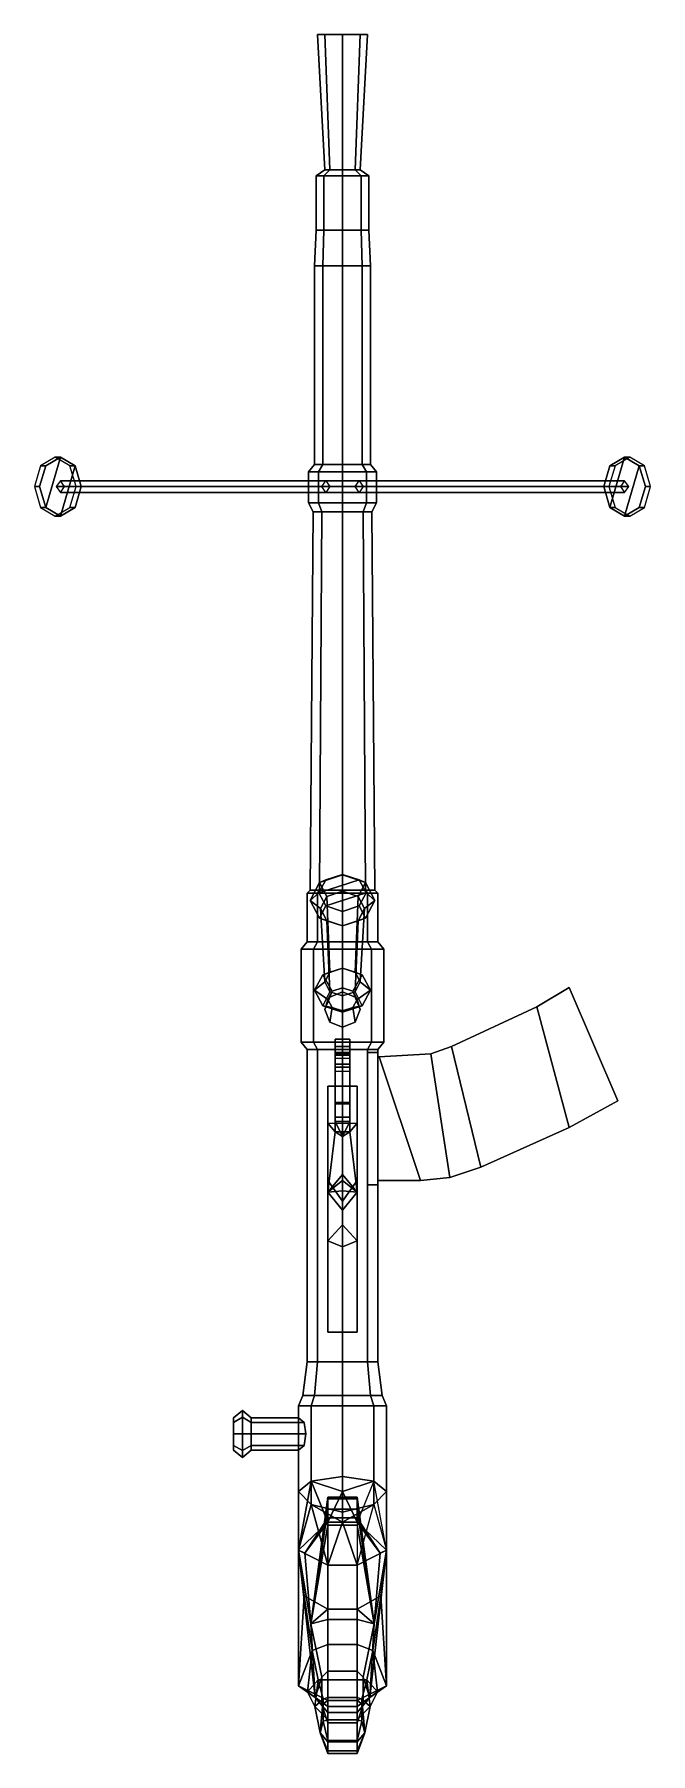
# Model space of a CAD drawing. Header units: millimetres. Extents: x -2.1 to 2.1, y -12 to 18.5.
# Drawn here: x -2.09 to 2.09, y -12.02 to -0.35 of the extents above.
import ezdxf

# ---------------------------------------------------------------- set-up
doc = ezdxf.new("R2010")
doc.units = ezdxf.units.MM
doc.layers.add('01', color=6, linetype='Continuous')

msp = doc.modelspace()

# ---------------------------------------------------------------- linework, layer by layer
for points in [[(-0.12, -0.35, 0.12), (-0.17, -0.35), (-0.12, -1.27), (-0.085, -1.27, 0.085)], [(-0.17, -0.35), (-0.12, -0.35, -0.12), (-0.085, -1.27, -0.085), (-0.12, -1.27)], [(0.12, -0.35, 0.12), (-0.17, -0.35), (-0.12, -0.35, 0.12), (0, -0.35, 0.17)], [(0.17, -0.35), (-0.12, -0.35, -0.12), (-0.17, -0.35), (0.12, -0.35, 0.12)], [(0, -0.35, 0.17), (-0.12, -0.35, 0.12), (-0.085, -1.27, 0.085), (0, -1.27, 0.12)], [(-0.12, -0.35, -0.12), (0, -0.35, -0.17), (0, -1.27, -0.12), (-0.085, -1.27, -0.085)], [(0.12, -0.35, -0.12), (0, -0.35, -0.17), (-0.12, -0.35, -0.12), (0.17, -0.35)], [(0.12, -0.35, 0.12), (0, -0.35, 0.17), (0, -1.27, 0.12), (0.085, -1.27, 0.085)], [(0, -0.35, -0.17), (0.12, -0.35, -0.12), (0.085, -1.27, -0.085), (0, -1.27, -0.12)], [(0.17, -0.35), (0.12, -0.35, 0.12), (0.085, -1.27, 0.085), (0.12, -1.27)], [(0.12, -0.35, -0.12), (0.17, -0.35), (0.12, -1.27), (0.085, -1.27, -0.085)], [(-0.085, -1.27, 0.085), (-0.12, -1.27), (-0.18, -1.31), (-0.127, -1.31, 0.127)], [(-0.12, -1.27), (-0.085, -1.27, -0.085), (-0.127, -1.31, -0.127), (-0.18, -1.31)], [(0, -1.27, 0.12), (-0.085, -1.27, 0.085), (-0.127, -1.31, 0.127), (0, -1.31, 0.18)], [(-0.085, -1.27, -0.085), (0, -1.27, -0.12), (0, -1.31, -0.18), (-0.127, -1.31, -0.127)], [(0.085, -1.27, 0.085), (0, -1.27, 0.12), (0, -1.31, 0.18), (0.127, -1.31, 0.127)], [(0, -1.27, -0.12), (0.085, -1.27, -0.085), (0.127, -1.31, -0.127), (0, -1.31, -0.18)], [(0.12, -1.27), (0.085, -1.27, 0.085), (0.127, -1.31, 0.127), (0.18, -1.31)], [(0.085, -1.27, -0.085), (0.12, -1.27), (0.18, -1.31), (0.127, -1.31, -0.127)], [(-0.127, -1.31, 0.127), (-0.18, -1.31), (-0.18, -1.68), (-0.127, -1.68, 0.127)], [(-0.18, -1.31), (-0.127, -1.31, -0.127), (-0.127, -1.68, -0.127), (-0.18, -1.68)], [(0, -1.31, 0.18), (-0.127, -1.31, 0.127), (-0.127, -1.68, 0.127), (0, -1.68, 0.18)], [(-0.127, -1.31, -0.127), (0, -1.31, -0.18), (0, -1.68, -0.18), (-0.127, -1.68, -0.127)], [(0.127, -1.31, 0.127), (0, -1.31, 0.18), (0, -1.68, 0.18), (0.127, -1.68, 0.127)], [(0, -1.31, -0.18), (0.127, -1.31, -0.127), (0.127, -1.68, -0.127), (0, -1.68, -0.18)], [(0.18, -1.31), (0.127, -1.31, 0.127), (0.127, -1.68, 0.127), (0.18, -1.68)], [(0.127, -1.31, -0.127), (0.18, -1.31), (0.18, -1.68), (0.127, -1.68, -0.127)], [(-0.127, -1.68, 0.127), (-0.18, -1.68), (-0.19, -1.92), (-0.134, -1.92, 0.134)], [(-0.18, -1.68), (-0.127, -1.68, -0.127), (-0.134, -1.92, -0.134), (-0.19, -1.92)], [(0, -1.68, 0.18), (-0.127, -1.68, 0.127), (-0.134, -1.92, 0.134), (0, -1.92, 0.19)], [(-0.127, -1.68, -0.127), (0, -1.68, -0.18), (0, -1.92, -0.19), (-0.134, -1.92, -0.134)], [(0.127, -1.68, 0.127), (0, -1.68, 0.18), (0, -1.92, 0.19), (0.134, -1.92, 0.134)], [(0, -1.68, -0.18), (0.127, -1.68, -0.127), (0.134, -1.92, -0.134), (0, -1.92, -0.19)], [(0.18, -1.68), (0.127, -1.68, 0.127), (0.134, -1.92, 0.134), (0.19, -1.92)], [(0.127, -1.68, -0.127), (0.18, -1.68), (0.19, -1.92), (0.134, -1.92, -0.134)], [(-0.134, -1.92, 0.134), (-0.19, -1.92), (-0.19, -3.27), (-0.134, -3.27, 0.134)], [(-0.19, -1.92), (-0.134, -1.92, -0.134), (-0.134, -3.27, -0.134), (-0.19, -3.27)], [(0, -1.92, 0.19), (-0.134, -1.92, 0.134), (-0.134, -3.27, 0.134), (0, -3.27, 0.19)], [(-0.134, -1.92, -0.134), (0, -1.92, -0.19), (0, -3.27, -0.19), (-0.134, -3.27, -0.134)], [(0.134, -1.92, 0.134), (0, -1.92, 0.19), (0, -3.27, 0.19), (0.134, -3.27, 0.134)], [(0, -1.92, -0.19), (0.134, -1.92, -0.134), (0.134, -3.27, -0.134), (0, -3.27, -0.19)], [(0.19, -1.92), (0.134, -1.92, 0.134), (0.134, -3.27, 0.134), (0.19, -3.27)], [(0.134, -1.92, -0.134), (0.19, -1.92), (0.19, -3.27), (0.134, -3.27, -0.134)], [(-2.016, -3.279, -2.136), (-2.058, -3.42, -2.095), (-2.016, -3.561, -2.136), (-1.916, -3.22, -2.236)], [(-2.016, -3.279, -2.136), (-1.916, -3.22, -2.236), (-1.952, -3.22, -2.272), (-2.052, -3.279, -2.172)], [(-1.916, -3.22, -2.236), (-2.016, -3.561, -2.136), (-1.916, -3.62, -2.236), (-1.816, -3.279, -2.336)], [(-1.916, -3.22, -2.236), (-1.816, -3.279, -2.336), (-1.852, -3.279, -2.372), (-1.952, -3.22, -2.272)], [(1.816, -3.561, -2.336), (1.916, -3.22, -2.236), (1.816, -3.279, -2.336), (1.775, -3.42, -2.378)], [(1.816, -3.279, -2.336), (1.916, -3.22, -2.236), (1.952, -3.22, -2.272), (1.852, -3.279, -2.372)], [(1.916, -3.62, -2.236), (2.016, -3.279, -2.136), (1.916, -3.22, -2.236), (1.816, -3.561, -2.336)], [(1.916, -3.22, -2.236), (2.016, -3.279, -2.136), (2.052, -3.279, -2.172), (1.952, -3.22, -2.272)], [(-2.058, -3.42, -2.095), (-2.016, -3.279, -2.136), (-2.052, -3.279, -2.172), (-2.093, -3.42, -2.13)], [(0.085, -3.42, -0.179), (0.113, -3.38, -0.207), (-1.916, -3.38, -2.236), (-1.945, -3.42, -2.208)], [(-1.816, -3.279, -2.336), (-1.916, -3.62, -2.236), (-1.816, -3.561, -2.336), (-1.775, -3.42, -2.378)], [(0.113, -3.38, -0.207), (0.141, -3.42, -0.235), (-1.888, -3.42, -2.265), (-1.916, -3.38, -2.236)], [(-1.816, -3.279, -2.336), (-1.775, -3.42, -2.378), (-1.81, -3.42, -2.413), (-1.852, -3.279, -2.372)], [(-0.134, -3.27, 0.134), (-0.19, -3.27), (-0.23, -3.32), (-0.163, -3.32, 0.163)], [(-0.19, -3.27), (-0.134, -3.27, -0.134), (-0.163, -3.32, -0.163), (-0.23, -3.32)], [(-0.163, -3.32, 0.163), (-0.23, -3.32), (-0.23, -3.53), (-0.163, -3.53, 0.163)], [(-0.23, -3.32), (-0.163, -3.32, -0.163), (-0.163, -3.53, -0.163), (-0.23, -3.53)], [(0, -3.27, 0.19), (-0.134, -3.27, 0.134), (-0.163, -3.32, 0.163), (0, -3.32, 0.23)], [(-0.134, -3.27, -0.134), (0, -3.27, -0.19), (0, -3.32, -0.23), (-0.163, -3.32, -0.163)], [(0, -3.32, 0.23), (-0.163, -3.32, 0.163), (-0.163, -3.53, 0.163), (0, -3.53, 0.23)], [(-0.163, -3.32, -0.163), (0, -3.32, -0.23), (0, -3.53, -0.23), (-0.163, -3.53, -0.163)], [(-0.141, -3.42, -0.235), (-0.113, -3.38, -0.207), (1.916, -3.38, -2.236), (1.888, -3.42, -2.265)], [(-0.113, -3.38, -0.207), (-0.085, -3.42, -0.179), (1.945, -3.42, -2.208), (1.916, -3.38, -2.236)], [(0.134, -3.27, 0.134), (0, -3.27, 0.19), (0, -3.32, 0.23), (0.163, -3.32, 0.163)], [(0, -3.27, -0.19), (0.134, -3.27, -0.134), (0.163, -3.32, -0.163), (0, -3.32, -0.23)], [(0.163, -3.32, 0.163), (0, -3.32, 0.23), (0, -3.53, 0.23), (0.163, -3.53, 0.163)], [(0, -3.32, -0.23), (0.163, -3.32, -0.163), (0.163, -3.53, -0.163), (0, -3.53, -0.23)], [(0.19, -3.27), (0.134, -3.27, 0.134), (0.163, -3.32, 0.163), (0.23, -3.32)], [(0.134, -3.27, -0.134), (0.19, -3.27), (0.23, -3.32), (0.163, -3.32, -0.163)], [(0.23, -3.32), (0.163, -3.32, 0.163), (0.163, -3.53, 0.163), (0.23, -3.53)], [(0.163, -3.32, -0.163), (0.23, -3.32), (0.23, -3.53), (0.163, -3.53, -0.163)], [(1.775, -3.42, -2.378), (1.816, -3.279, -2.336), (1.852, -3.279, -2.372), (1.81, -3.42, -2.413)], [(2.016, -3.561, -2.136), (2.058, -3.42, -2.095), (2.016, -3.279, -2.136), (1.916, -3.62, -2.236)], [(2.016, -3.279, -2.136), (2.058, -3.42, -2.095), (2.093, -3.42, -2.13), (2.052, -3.279, -2.172)], [(-2.016, -3.561, -2.136), (-2.058, -3.42, -2.095), (-2.093, -3.42, -2.13), (-2.052, -3.561, -2.172)], [(0.113, -3.46, -0.207), (0.085, -3.42, -0.179), (-1.945, -3.42, -2.208), (-1.916, -3.46, -2.236)], [(0.141, -3.42, -0.235), (0.113, -3.46, -0.207), (-1.916, -3.46, -2.236), (-1.888, -3.42, -2.265)], [(-1.775, -3.42, -2.378), (-1.816, -3.561, -2.336), (-1.852, -3.561, -2.372), (-1.81, -3.42, -2.413)], [(-0.113, -3.46, -0.207), (-0.141, -3.42, -0.235), (1.888, -3.42, -2.265), (1.916, -3.46, -2.236)], [(-0.085, -3.42, -0.179), (-0.113, -3.46, -0.207), (1.916, -3.46, -2.236), (1.945, -3.42, -2.208)], [(1.816, -3.561, -2.336), (1.775, -3.42, -2.378), (1.81, -3.42, -2.413), (1.852, -3.561, -2.372)], [(2.058, -3.42, -2.095), (2.016, -3.561, -2.136), (2.052, -3.561, -2.172), (2.093, -3.42, -2.13)], [(-1.916, -3.62, -2.236), (-2.016, -3.561, -2.136), (-2.052, -3.561, -2.172), (-1.952, -3.62, -2.272)], [(-1.816, -3.561, -2.336), (-1.916, -3.62, -2.236), (-1.952, -3.62, -2.272), (-1.852, -3.561, -2.372)], [(-0.163, -3.53, 0.163), (-0.23, -3.53), (-0.2, -3.59), (-0.141, -3.59, 0.141)], [(-0.23, -3.53), (-0.163, -3.53, -0.163), (-0.141, -3.59, -0.141), (-0.2, -3.59)], [(-0.141, -3.59, 0.141), (-0.2, -3.59), (-0.22, -6.16), (-0.156, -6.16, 0.156)], [(-0.2, -3.59), (-0.141, -3.59, -0.141), (-0.156, -6.16, -0.156), (-0.22, -6.16)], [(0, -3.53, 0.23), (-0.163, -3.53, 0.163), (-0.141, -3.59, 0.141), (0, -3.59, 0.2)], [(-0.163, -3.53, -0.163), (0, -3.53, -0.23), (0, -3.59, -0.2), (-0.141, -3.59, -0.141)], [(0, -3.59, 0.2), (-0.141, -3.59, 0.141), (-0.156, -6.16, 0.156), (0, -6.16, 0.22)], [(-0.141, -3.59, -0.141), (0, -3.59, -0.2), (0, -6.16, -0.22), (-0.156, -6.16, -0.156)], [(0.163, -3.53, 0.163), (0, -3.53, 0.23), (0, -3.59, 0.2), (0.141, -3.59, 0.141)], [(0, -3.53, -0.23), (0.163, -3.53, -0.163), (0.141, -3.59, -0.141), (0, -3.59, -0.2)], [(0.141, -3.59, 0.141), (0, -3.59, 0.2), (0, -6.16, 0.22), (0.156, -6.16, 0.156)], [(0, -3.59, -0.2), (0.141, -3.59, -0.141), (0.156, -6.16, -0.156), (0, -6.16, -0.22)], [(0.23, -3.53), (0.163, -3.53, 0.163), (0.141, -3.59, 0.141), (0.2, -3.59)], [(0.163, -3.53, -0.163), (0.23, -3.53), (0.2, -3.59), (0.141, -3.59, -0.141)], [(0.2, -3.59), (0.141, -3.59, 0.141), (0.156, -6.16, 0.156), (0.22, -6.16)], [(0.141, -3.59, -0.141), (0.2, -3.59), (0.22, -6.16), (0.156, -6.16, -0.156)], [(1.916, -3.62, -2.236), (1.816, -3.561, -2.336), (1.852, -3.561, -2.372), (1.952, -3.62, -2.272)], [(2.016, -3.561, -2.136), (1.916, -3.62, -2.236), (1.952, -3.62, -2.272), (2.052, -3.561, -2.172)], [(-0.113, -6.089, -1.267), (0, -6.053, -1.238), (0.113, -6.089, -1.267), (-0.16, -6.178, -1.338)], [(0, -6.053, -1.238), (-0.113, -6.089, -1.267), (-0.156, -6.106, -1.178), (0, -6.056, -1.138)], [(0, -6.056, -1.138), (-0.156, -6.106, -1.178), (-0.106, -6.201, -1.139), (0, -6.166, -1.111)], [(0.113, -6.089, -1.267), (0, -6.053, -1.238), (0, -6.056, -1.138), (0.156, -6.106, -1.178)], [(0.156, -6.106, -1.178), (0, -6.056, -1.138), (0, -6.166, -1.111), (0.106, -6.201, -1.139)], [(-0.156, -6.16, 0.156), (-0.22, -6.16), (-0.24, -6.18), (-0.17, -6.18, 0.17)], [(-0.22, -6.16), (-0.156, -6.16, -0.156), (-0.17, -6.18, -0.17), (-0.24, -6.18)], [(-0.24, -6.51), (-0.17, -6.51, 0.17), (-0.17, -6.18, 0.17), (-0.24, -6.18)], [(-0.17, -6.51, -0.17), (-0.24, -6.51), (-0.24, -6.18), (-0.17, -6.18, -0.17)], [(-0.113, -6.089, -1.267), (-0.16, -6.178, -1.338), (-0.22, -6.228, -1.275), (-0.156, -6.106, -1.178)], [(-0.156, -6.106, -1.178), (-0.22, -6.228, -1.275), (-0.15, -6.284, -1.205), (-0.106, -6.201, -1.139)], [(-0.16, -6.178, -1.338), (-0.113, -6.266, -1.408), (-0.156, -6.349, -1.372), (-0.22, -6.228, -1.275)], [(0, -6.16, 0.22), (-0.156, -6.16, 0.156), (-0.17, -6.18, 0.17), (0, -6.18, 0.24)], [(-0.156, -6.16, -0.156), (0, -6.16, -0.22), (0, -6.18, -0.24), (-0.17, -6.18, -0.17)], [(-0.17, -6.51, 0.17), (0, -6.51, 0.24), (0, -6.18, 0.24), (-0.17, -6.18, 0.17)], [(0, -6.51, -0.24), (-0.17, -6.51, -0.17), (-0.17, -6.18, -0.17), (0, -6.18, -0.24)], [(-0.16, -6.178, -1.338), (0.113, -6.089, -1.267), (0.16, -6.178, -1.338), (-0.113, -6.266, -1.408)], [(-0.113, -6.266, -1.408), (0.16, -6.178, -1.338), (0.113, -6.266, -1.408), (0, -6.303, -1.437)], [(0, -6.166, -1.111), (-0.106, -6.201, -1.139), (-0.085, -6.715, -0.526), (0, -6.688, -0.504)], [(0.156, -6.16, 0.156), (0, -6.16, 0.22), (0, -6.18, 0.24), (0.17, -6.18, 0.17)], [(0, -6.16, -0.22), (0.156, -6.16, -0.156), (0.17, -6.18, -0.17), (0, -6.18, -0.24)], [(0.106, -6.201, -1.139), (0, -6.166, -1.111), (0, -6.688, -0.504), (0.085, -6.715, -0.526)], [(0, -6.51, 0.24), (0.17, -6.51, 0.17), (0.17, -6.18, 0.17), (0, -6.18, 0.24)], [(0.17, -6.51, -0.17), (0, -6.51, -0.24), (0, -6.18, -0.24), (0.17, -6.18, -0.17)], [(0.22, -6.228, -1.275), (0.156, -6.106, -1.178), (0.106, -6.201, -1.139), (0.15, -6.284, -1.205)], [(0.16, -6.178, -1.338), (0.113, -6.089, -1.267), (0.156, -6.106, -1.178), (0.22, -6.228, -1.275)], [(0.113, -6.266, -1.408), (0.16, -6.178, -1.338), (0.22, -6.228, -1.275), (0.156, -6.349, -1.372)], [(0.22, -6.16), (0.156, -6.16, 0.156), (0.17, -6.18, 0.17), (0.24, -6.18)], [(0.156, -6.16, -0.156), (0.22, -6.16), (0.24, -6.18), (0.17, -6.18, -0.17)], [(0.17, -6.51, 0.17), (0.24, -6.51), (0.24, -6.18), (0.17, -6.18, 0.17)], [(0.24, -6.51), (0.17, -6.51, -0.17), (0.17, -6.18, -0.17), (0.24, -6.18)], [(-0.22, -6.228, -1.275), (-0.156, -6.349, -1.372), (-0.106, -6.367, -1.271), (-0.15, -6.284, -1.205)], [(-0.113, -6.266, -1.408), (0, -6.303, -1.437), (0, -6.4, -1.412), (-0.156, -6.349, -1.372)], [(-0.106, -6.201, -1.139), (-0.15, -6.284, -1.205), (-0.12, -6.782, -0.579), (-0.085, -6.715, -0.526)], [(-0.15, -6.284, -1.205), (-0.106, -6.367, -1.271), (-0.085, -6.848, -0.632), (-0.12, -6.782, -0.579)], [(0, -6.303, -1.437), (0.113, -6.266, -1.408), (0.156, -6.349, -1.372), (0, -6.4, -1.412)], [(0.15, -6.284, -1.205), (0.106, -6.201, -1.139), (0.085, -6.715, -0.526), (0.12, -6.782, -0.579)], [(0.106, -6.367, -1.271), (0.15, -6.284, -1.205), (0.12, -6.782, -0.579), (0.085, -6.848, -0.632)], [(0.156, -6.349, -1.372), (0.22, -6.228, -1.275), (0.15, -6.284, -1.205), (0.106, -6.367, -1.271)], [(-0.156, -6.349, -1.372), (0, -6.4, -1.412), (0, -6.401, -1.298), (-0.106, -6.367, -1.271)], [(-0.106, -6.367, -1.271), (0, -6.401, -1.298), (0, -6.876, -0.653), (-0.085, -6.848, -0.632)], [(0, -6.4, -1.412), (0.156, -6.349, -1.372), (0.106, -6.367, -1.271), (0, -6.401, -1.298)], [(0, -6.401, -1.298), (0.106, -6.367, -1.271), (0.085, -6.848, -0.632), (0, -6.876, -0.653)], [(-0.17, -6.51, 0.17), (-0.24, -6.51), (-0.28, -6.56), (-0.198, -6.56, 0.198)], [(-0.24, -6.51), (-0.17, -6.51, -0.17), (-0.198, -6.56, -0.198), (-0.28, -6.56)], [(0, -6.51, 0.24), (-0.17, -6.51, 0.17), (-0.198, -6.56, 0.198), (0, -6.56, 0.28)], [(-0.17, -6.51, -0.17), (0, -6.51, -0.24), (0, -6.56, -0.28), (-0.198, -6.56, -0.198)], [(0.17, -6.51, 0.17), (0, -6.51, 0.24), (0, -6.56, 0.28), (0.198, -6.56, 0.198)], [(0, -6.51, -0.24), (0.17, -6.51, -0.17), (0.198, -6.56, -0.198), (0, -6.56, -0.28)], [(0.24, -6.51), (0.17, -6.51, 0.17), (0.198, -6.56, 0.198), (0.28, -6.56)], [(0.17, -6.51, -0.17), (0.24, -6.51), (0.28, -6.56), (0.198, -6.56, -0.198)], [(-0.198, -6.56, 0.198), (-0.28, -6.56), (-0.28, -7.19), (-0.198, -7.19, 0.198)], [(-0.28, -6.56), (-0.198, -6.56, -0.198), (-0.198, -7.19, -0.198), (-0.28, -7.19)], [(0, -6.56, 0.28), (-0.198, -6.56, 0.198), (-0.198, -7.19, 0.198), (0, -7.19, 0.28)], [(-0.198, -6.56, -0.198), (0, -6.56, -0.28), (0, -7.19, -0.28), (-0.198, -7.19, -0.198)], [(0.198, -6.56, 0.198), (0, -6.56, 0.28), (0, -7.19, 0.28), (0.198, -7.19, 0.198)], [(0, -6.56, -0.28), (0.198, -6.56, -0.198), (0.198, -7.19, -0.198), (0, -7.19, -0.28)], [(0.28, -6.56), (0.198, -6.56, 0.198), (0.198, -7.19, 0.198), (0.28, -7.19)], [(0.198, -6.56, -0.198), (0.28, -6.56), (0.28, -7.19), (0.198, -7.19, -0.198)], [(-0.085, -6.715, -0.526), (-0.12, -6.782, -0.579), (-0.19, -6.838, -0.508), (-0.134, -6.733, -0.425)], [(-0.134, -6.733, -0.425), (-0.19, -6.838, -0.508), (-0.1, -6.9, -0.43), (-0.071, -6.845, -0.386)], [(0, -6.688, -0.504), (-0.085, -6.715, -0.526), (-0.134, -6.733, -0.425), (0, -6.689, -0.39)], [(0, -6.689, -0.39), (-0.134, -6.733, -0.425), (-0.071, -6.845, -0.386), (0, -6.822, -0.368)], [(0.085, -6.715, -0.526), (0, -6.688, -0.504), (0, -6.689, -0.39), (0.134, -6.733, -0.425)], [(0.134, -6.733, -0.425), (0, -6.689, -0.39), (0, -6.822, -0.368), (0.071, -6.845, -0.386)], [(0.19, -6.838, -0.508), (0.134, -6.733, -0.425), (0.071, -6.845, -0.386), (0.1, -6.9, -0.43)], [(0.12, -6.782, -0.579), (0.085, -6.715, -0.526), (0.134, -6.733, -0.425), (0.19, -6.838, -0.508)], [(-0.12, -6.782, -0.579), (-0.085, -6.848, -0.632), (-0.134, -6.943, -0.592), (-0.19, -6.838, -0.508)], [(-0.19, -6.838, -0.508), (-0.134, -6.943, -0.592), (-0.071, -6.955, -0.474), (-0.1, -6.9, -0.43)], [(-0.085, -6.848, -0.632), (0, -6.876, -0.653), (0, -6.986, -0.627), (-0.134, -6.943, -0.592)], [(-0.071, -6.845, -0.386), (-0.1, -6.9, -0.43), (-0.12, -6.97, -0.31), (-0.085, -6.885, -0.31)], [(-0.085, -6.885, -0.31), (-0.12, -6.97, -0.31), (-0.12, -6.97, -0.21), (-0.085, -6.885, -0.24)], [(0, -6.822, -0.368), (-0.071, -6.845, -0.386), (-0.085, -6.885, -0.31), (0, -6.85, -0.31)], [(0, -6.85, -0.31), (-0.085, -6.885, -0.31), (-0.085, -6.885, -0.24), (0, -6.85, -0.28)], [(0.071, -6.845, -0.386), (0, -6.822, -0.368), (0, -6.85, -0.31), (0.085, -6.885, -0.31)], [(0, -6.876, -0.653), (0.085, -6.848, -0.632), (0.134, -6.943, -0.592), (0, -6.986, -0.627)], [(0.085, -6.885, -0.31), (0, -6.85, -0.31), (0, -6.85, -0.28), (0.085, -6.885, -0.24)], [(0.134, -6.943, -0.592), (0.19, -6.838, -0.508), (0.1, -6.9, -0.43), (0.071, -6.955, -0.474)], [(0.1, -6.9, -0.43), (0.071, -6.845, -0.386), (0.085, -6.885, -0.31), (0.12, -6.97, -0.31)], [(0.085, -6.848, -0.632), (0.12, -6.782, -0.579), (0.19, -6.838, -0.508), (0.134, -6.943, -0.592)], [(0.12, -6.97, -0.31), (0.085, -6.885, -0.31), (0.085, -6.885, -0.24), (0.12, -6.97, -0.21)], [(1.54, -6.82, -0.13), (1.87, -7.59, -0.13), (1.54, -7.77, -0.13), (1.32, -6.95, -0.13)], [(1.32, -6.95, 0.13), (1.54, -7.77, 0.13), (1.87, -7.59, 0.13), (1.54, -6.82, 0.13)], [(1.54, -6.82, 0.13), (1.54, -6.82, -0.13), (1.32, -6.95, -0.13), (1.32, -6.95, 0.13)], [(1.87, -7.59, 0.13), (1.87, -7.59, -0.13), (1.54, -6.82, -0.13), (1.54, -6.82, 0.13)], [(-0.134, -6.943, -0.592), (0, -6.986, -0.627), (0, -6.978, -0.492), (-0.071, -6.955, -0.474)], [(-0.1, -6.9, -0.43), (-0.071, -6.955, -0.474), (-0.085, -7.055, -0.31), (-0.12, -6.97, -0.31)], [(-0.12, -6.97, -0.31), (-0.085, -7.055, -0.31), (-0.085, -7.055, -0.24), (-0.12, -6.97, -0.21)], [(-0.071, -6.955, -0.474), (0, -6.978, -0.492), (0, -7.09, -0.31), (-0.085, -7.055, -0.31)], [(0, -6.986, -0.627), (0.134, -6.943, -0.592), (0.071, -6.955, -0.474), (0, -6.978, -0.492)], [(0, -6.978, -0.492), (0.071, -6.955, -0.474), (0.085, -7.055, -0.31), (0, -7.09, -0.31)], [(0.071, -6.955, -0.474), (0.1, -6.9, -0.43), (0.12, -6.97, -0.31), (0.085, -7.055, -0.31)], [(0.085, -7.055, -0.31), (0.12, -6.97, -0.31), (0.12, -6.97, -0.21), (0.085, -7.055, -0.24)], [(1.32, -6.95, -0.13), (1.54, -7.77, -0.13), (0.94, -8.04, -0.13), (0.74, -7.22, -0.13)], [(0.74, -7.22, 0.13), (0.94, -8.04, 0.13), (1.54, -7.77, 0.13), (1.32, -6.95, 0.13)], [(1.32, -6.95, 0.13), (1.32, -6.95, -0.13), (0.74, -7.22, -0.13), (0.74, -7.22, 0.13)], [(-0.085, -7.055, -0.31), (0, -7.09, -0.31), (0, -7.09, -0.28), (-0.085, -7.055, -0.24)], [(0, -7.09, -0.31), (0.085, -7.055, -0.31), (0.085, -7.055, -0.24), (0, -7.09, -0.28)], [(-0.17, -7.24, -0.17), (-0.24, -7.24), (-0.28, -7.19), (-0.198, -7.19, -0.198)], [(-0.24, -7.24), (-0.17, -7.24, 0.17), (-0.198, -7.19, 0.198), (-0.28, -7.19)], [(0, -7.24, -0.24), (-0.17, -7.24, -0.17), (-0.198, -7.19, -0.198), (0, -7.19, -0.28)], [(-0.17, -7.24, 0.17), (0, -7.24, 0.24), (0, -7.19, 0.28), (-0.198, -7.19, 0.198)], [(-0.05, -7.17, -0.54), (-0.05, -7.26, -0.65), (-0.05, -7.28, -0.59), (-0.05, -7.22, -0.5)], [(0.05, -7.17, -0.54), (0.05, -7.26, -0.65), (-0.05, -7.26, -0.65), (-0.05, -7.17, -0.54)], [(-0.05, -7.17, -0.38), (-0.05, -7.17, -0.54), (-0.05, -7.22, -0.5), (-0.05, -7.22, -0.42)], [(0.05, -7.17, -0.38), (0.05, -7.17, -0.54), (-0.05, -7.17, -0.54), (-0.05, -7.17, -0.38)], [(-0.05, -7.24, -0.28), (-0.05, -7.17, -0.38), (-0.05, -7.22, -0.42), (-0.05, -7.27, -0.33)], [(0.05, -7.24, -0.28), (0.05, -7.17, -0.38), (-0.05, -7.17, -0.38), (-0.05, -7.24, -0.28)], [(-0.05, -7.22, -0.5), (-0.05, -7.28, -0.59), (0.05, -7.28, -0.59), (0.05, -7.22, -0.5)], [(-0.05, -7.22, -0.42), (-0.05, -7.22, -0.5), (0.05, -7.22, -0.5), (0.05, -7.22, -0.42)], [(-0.05, -7.27, -0.33), (-0.05, -7.22, -0.42), (0.05, -7.22, -0.42), (0.05, -7.27, -0.33)], [(0.17, -7.24, -0.17), (0, -7.24, -0.24), (0, -7.19, -0.28), (0.198, -7.19, -0.198)], [(0, -7.24, 0.24), (0.17, -7.24, 0.17), (0.198, -7.19, 0.198), (0, -7.19, 0.28)], [(0.05, -7.28, -0.59), (0.05, -7.26, -0.65), (0.05, -7.17, -0.54), (0.05, -7.22, -0.5)], [(0.05, -7.22, -0.5), (0.05, -7.17, -0.54), (0.05, -7.17, -0.38), (0.05, -7.22, -0.42)], [(0.05, -7.22, -0.42), (0.05, -7.17, -0.38), (0.05, -7.24, -0.28), (0.05, -7.27, -0.33)], [(0.24, -7.24), (0.17, -7.24, -0.17), (0.198, -7.19, -0.198), (0.28, -7.19)], [(0.17, -7.24, 0.17), (0.24, -7.24), (0.28, -7.19), (0.198, -7.19, 0.198)], [(0.74, -7.22, -0.13), (0.94, -8.04, -0.13), (0.73, -8.11, -0.13), (0.6, -7.27, -0.13)], [(0.6, -7.27, 0.13), (0.73, -8.11, 0.13), (0.94, -8.04, 0.13), (0.74, -7.22, 0.13)], [(0.74, -7.22, 0.13), (0.74, -7.22, -0.13), (0.6, -7.27, -0.13), (0.6, -7.27, 0.13)], [(-0.24, -9.36), (-0.17, -9.36, 0.17), (-0.17, -7.24, 0.17), (-0.24, -7.24)], [(-0.17, -9.36, -0.17), (-0.24, -9.36), (-0.24, -7.24), (-0.17, -7.24, -0.17)], [(-0.17, -9.36, 0.17), (0, -9.36, 0.24), (0, -7.24, 0.24), (-0.17, -7.24, 0.17)], [(0, -9.36, -0.24), (-0.17, -9.36, -0.17), (-0.17, -7.24, -0.17), (0, -7.24, -0.24)], [(-0.05, -7.3, -0.19), (-0.05, -7.24, -0.28), (-0.05, -7.27, -0.33), (-0.05, -7.39, -0.19)], [(0.05, -7.3, -0.19), (0.05, -7.24, -0.28), (-0.05, -7.24, -0.28), (-0.05, -7.3, -0.19)], [(-0.05, -7.26, -0.65), (-0.05, -7.34, -0.7), (-0.05, -7.36, -0.65), (-0.05, -7.28, -0.59)], [(0.05, -7.26, -0.65), (0.05, -7.34, -0.7), (-0.05, -7.34, -0.7), (-0.05, -7.26, -0.65)], [(-0.05, -7.39, -0.19), (-0.05, -7.27, -0.33), (0.05, -7.27, -0.33), (0.05, -7.39, -0.19)], [(-0.05, -7.28, -0.59), (-0.05, -7.36, -0.65), (0.05, -7.36, -0.65), (0.05, -7.28, -0.59)], [(-0.05, -7.34, -0.7), (-0.05, -7.61, -0.7), (-0.05, -7.6, -0.65), (-0.05, -7.36, -0.65)], [(0.05, -7.34, -0.7), (0.05, -7.61, -0.7), (-0.05, -7.61, -0.7), (-0.05, -7.34, -0.7)], [(0, -9.36, 0.24), (0.17, -9.36, 0.17), (0.17, -7.24, 0.17), (0, -7.24, 0.24)], [(0.17, -9.36, -0.17), (0, -9.36, -0.24), (0, -7.24, -0.24), (0.17, -7.24, -0.17)], [(0.05, -7.27, -0.33), (0.05, -7.24, -0.28), (0.05, -7.3, -0.19), (0.05, -7.39, -0.19)], [(0.05, -7.36, -0.65), (0.05, -7.34, -0.7), (0.05, -7.26, -0.65), (0.05, -7.28, -0.59)], [(0.05, -7.6, -0.65), (0.05, -7.61, -0.7), (0.05, -7.34, -0.7), (0.05, -7.36, -0.65)], [(0.17, -9.36, 0.17), (0.24, -9.36), (0.24, -7.24), (0.17, -7.24, 0.17)], [(0.24, -9.36), (0.17, -9.36, -0.17), (0.17, -7.24, -0.17), (0.24, -7.24)], [(0.17, -7.26, 0.16), (0.17, -8.16, 0.16), (0.24, -8.16, 0.16), (0.24, -7.26, 0.16)], [(0.24, -7.26, 0.16), (0.24, -7.26, -0.16), (0.17, -7.26, -0.16), (0.17, -7.26, 0.16)], [(0.24, -7.26, -0.16), (0.24, -8.16, -0.16), (0.17, -8.16, -0.16), (0.17, -7.26, -0.16)], [(0.24, -8.16, 0.16), (0.24, -8.16, -0.16), (0.24, -7.26, -0.16), (0.24, -7.26, 0.16)], [(0.25, -7.29, -0.13), (0.53, -8.13, -0.13), (0.24, -8.13, -0.13), (0.24, -7.29, -0.13)], [(0.24, -7.29, 0.13), (0.24, -8.13, 0.13), (0.53, -8.13, 0.13), (0.25, -7.29, 0.13)], [(0.25, -7.29, 0.13), (0.25, -7.29, -0.13), (0.24, -7.29, -0.13), (0.24, -7.29, 0.13)], [(0.6, -7.27, -0.13), (0.73, -8.11, -0.13), (0.53, -8.13, -0.13), (0.25, -7.29, -0.13)], [(0.25, -7.29, 0.13), (0.53, -8.13, 0.13), (0.73, -8.11, 0.13), (0.6, -7.27, 0.13)], [(0.6, -7.27, 0.13), (0.6, -7.27, -0.13), (0.25, -7.29, -0.13), (0.25, -7.29, 0.13)], [(-0.05, -7.36, -0.65), (-0.05, -7.6, -0.65), (0.05, -7.6, -0.65), (0.05, -7.36, -0.65)], [(-0.1, -7.49, -0.33), (-0.1, -9.16, -0.33), (-0.1, -9.16, -0.19), (-0.1, -7.49, -0.19)], [(0.1, -7.49, -0.33), (0.1, -9.16, -0.33), (-0.1, -9.16, -0.33), (-0.1, -7.49, -0.33)], [(0.1, -7.49, -0.19), (0.1, -7.49, -0.33), (-0.1, -7.49, -0.33), (-0.1, -7.49, -0.19)], [(0.1, -9.16, -0.19), (0.1, -9.16, -0.33), (0.1, -7.49, -0.33), (0.1, -7.49, -0.19)], [(-0.05, -7.6, -0.65), (-0.05, -7.7, -0.6), (0.05, -7.7, -0.6), (0.05, -7.6, -0.65)], [(-0.05, -7.61, -0.7), (-0.05, -7.73, -0.62), (-0.05, -7.7, -0.6), (-0.05, -7.6, -0.65)], [(0.05, -7.61, -0.7), (0.05, -7.73, -0.62), (-0.05, -7.73, -0.62), (-0.05, -7.61, -0.7)], [(-0.05, -7.73, -0.62), (0, -7.83, -0.62), (-0.05, -7.8, -0.5), (-0.05, -7.7, -0.6)], [(-0.05, -7.7, -0.6), (-0.05, -7.8, -0.5), (0.05, -7.8, -0.5), (0.05, -7.7, -0.6)], [(0.05, -7.8, -0.5), (0, -7.83, -0.62), (0.05, -7.73, -0.62), (0.05, -7.7, -0.6)], [(0.05, -7.7, -0.6), (0.05, -7.73, -0.62), (0.05, -7.61, -0.7), (0.05, -7.6, -0.65)], [(1.54, -7.77, 0.13), (1.54, -7.77, -0.13), (1.87, -7.59, -0.13), (1.87, -7.59, 0.13)], [(-0.1, -8.21, -1.17), (-0.1, -8.54, -1), (-0.1, -8.13, -0.33), (-0.1, -7.74, -0.33)], [(-0.05, -7.8, -0.5), (-0.1, -8.21, -1.17), (-0.1, -7.74, -0.33)], [(-0.05, -7.8, -0.5), (-0.1, -7.74, -0.33), (0.1, -7.74, -0.33), (0.05, -7.8, -0.5)], [(0, -8.09, -1.02), (-0.1, -8.21, -1.17), (-0.05, -7.8, -0.5), (0, -7.83, -0.62)], [(0.05, -7.73, -0.62), (0, -7.83, -0.62), (0, -7.83, -0.62), (-0.05, -7.73, -0.62)], [(0.05, -7.8, -0.5), (0.1, -8.21, -1.17), (0, -8.09, -1.02), (0, -7.83, -0.62)], [(0.1, -7.74, -0.33), (0.1, -8.21, -1.17), (0.05, -7.8, -0.5), (0.1, -7.74, -0.33)], [(0.1, -8.13, -0.33), (0.1, -8.54, -1), (0.1, -8.21, -1.17), (0.1, -7.74, -0.33)], [(0.94, -8.04, 0.13), (0.94, -8.04, -0.13), (1.54, -7.77, -0.13), (1.54, -7.77, 0.13)], [(0.73, -8.11, 0.13), (0.73, -8.11, -0.13), (0.94, -8.04, -0.13), (0.94, -8.04, 0.13)], [(0, -8.09, -1.13), (0, -8.13, -1.18), (-0.1, -8.21, -1.17)], [(0, -8.09, -1.02), (0, -8.09, -1.13), (-0.1, -8.21, -1.17)], [(-0.1, -8.13, -0.33), (-0.1, -8.54, -1), (0, -8.58, -1), (0, -8.27, -0.46)], [(0, -8.27, -0.33), (-0.1, -8.13, -0.33), (0, -8.27, -0.46), (0, -8.27, -0.33)], [(0, -8.13, -1.18), (0, -8.2, -1.19), (-0.1, -8.21, -1.17)], [(0.1, -8.21, -1.17), (0.1, -8.21, -1.17), (0, -8.13, -1.18), (0, -8.09, -1.13)], [(0.1, -8.21, -1.17), (0.1, -8.21, -1.17), (0, -8.09, -1.13), (0, -8.09, -1.02)], [(0, -8.27, -0.46), (0, -8.58, -1), (0.1, -8.54, -1), (0.1, -8.13, -0.33)], [(0, -8.27, -0.33), (0, -8.27, -0.46), (0.1, -8.13, -0.33), (0, -8.27, -0.33)], [(0.1, -8.21, -1.17), (0.1, -8.21, -1.17), (0, -8.2, -1.19), (0, -8.13, -1.18)], [(0.17, -8.16, 0.16), (0.17, -8.16, -0.16), (0.24, -8.16, -0.16), (0.24, -8.16, 0.16)], [(0.24, -8.13, 0.13), (0.24, -8.13, -0.13), (0.53, -8.13, -0.13), (0.53, -8.13, 0.13)], [(0.53, -8.13, 0.13), (0.53, -8.13, -0.13), (0.73, -8.11, -0.13), (0.73, -8.11, 0.13)], [(0, -8.2, -1.19), (0, -8.33, -1.12), (-0.1, -8.21, -1.17)], [(0, -8.33, -1.12), (0, -8.43, -1.08), (-0.1, -8.54, -1), (-0.1, -8.21, -1.17)], [(0.1, -8.21, -1.17), (0.1, -8.21, -1.17), (0, -8.33, -1.12), (0, -8.2, -1.19)], [(0.1, -8.21, -1.17), (0.1, -8.54, -1), (0, -8.43, -1.08), (0, -8.33, -1.12)], [(0, -8.58, -1), (0, -8.58, -1), (-0.1, -8.54, -1), (0, -8.43, -1.08)], [(0.1, -8.54, -1), (0.1, -8.54, -1), (0, -8.58, -1), (0, -8.43, -1.08)], [(-0.1, -9.16, -0.19), (-0.1, -9.16, -0.33), (0.1, -9.16, -0.33), (0.1, -9.16, -0.19)], [(-0.17, -9.36, 0.17), (-0.24, -9.36), (-0.27, -9.59), (-0.191, -9.59, 0.191)], [(-0.24, -9.36), (-0.17, -9.36, -0.17), (-0.191, -9.59, -0.191), (-0.27, -9.59)], [(0, -9.36, 0.24), (-0.17, -9.36, 0.17), (-0.191, -9.59, 0.191), (0, -9.59, 0.27)], [(-0.17, -9.36, -0.17), (0, -9.36, -0.24), (0, -9.59, -0.27), (-0.191, -9.59, -0.191)], [(0.17, -9.36, 0.17), (0, -9.36, 0.24), (0, -9.59, 0.27), (0.191, -9.59, 0.191)], [(0, -9.36, -0.24), (0.17, -9.36, -0.17), (0.191, -9.59, -0.191), (0, -9.59, -0.27)], [(0.24, -9.36), (0.17, -9.36, 0.17), (0.191, -9.59, 0.191), (0.27, -9.59)], [(0.17, -9.36, -0.17), (0.24, -9.36), (0.27, -9.59), (0.191, -9.59, -0.191)], [(-0.191, -9.59, 0.191), (-0.27, -9.59), (-0.3, -9.66, 0.02), (-0.212, -9.66, 0.232)], [(-0.27, -9.59), (-0.191, -9.59, -0.191), (-0.212, -9.66, -0.192), (-0.3, -9.66, 0.02)], [(-0.212, -9.66, 0.232), (-0.3, -9.66, 0.02), (-0.3, -10.24, 0.02), (-0.212, -10.33, 0.232)], [(-0.3, -9.66, 0.02), (-0.212, -9.66, -0.192), (-0.212, -10.17, -0.192), (-0.3, -10.24, 0.02)], [(0, -9.59, 0.27), (-0.191, -9.59, 0.191), (-0.212, -9.66, 0.232), (0, -9.66, 0.32)], [(-0.191, -9.59, -0.191), (0, -9.59, -0.27), (0, -9.66, -0.28), (-0.212, -9.66, -0.192)], [(0, -9.66, 0.32), (-0.212, -9.66, 0.232), (-0.212, -10.33, 0.232), (0, -10.38, 0.32)], [(-0.212, -9.66, -0.192), (0, -9.66, -0.28), (0, -10.14, -0.28), (-0.212, -10.17, -0.192)], [(0.191, -9.59, 0.191), (0, -9.59, 0.27), (0, -9.66, 0.32), (0.212, -9.66, 0.232)], [(0, -9.59, -0.27), (0.191, -9.59, -0.191), (0.212, -9.66, -0.192), (0, -9.66, -0.28)], [(0.212, -9.66, 0.232), (0, -9.66, 0.32), (0, -10.38, 0.32), (0.212, -10.33, 0.232)], [(0, -9.66, -0.28), (0.212, -9.66, -0.192), (0.212, -10.17, -0.192), (0, -10.14, -0.28)], [(0.191, -9.59, -0.191), (0.27, -9.59), (0.3, -9.66, 0.02), (0.212, -9.66, -0.192)], [(0.27, -9.59), (0.191, -9.59, 0.191), (0.212, -9.66, 0.232), (0.3, -9.66, 0.02)], [(0.3, -9.66, 0.02), (0.212, -9.66, 0.232), (0.212, -10.33, 0.232), (0.3, -10.24, 0.02)], [(0.212, -9.66, -0.192), (0.3, -9.66, 0.02), (0.3, -10.24, 0.02), (0.212, -10.17, -0.192)], [(-0.74, -9.74, 0.02), (-0.74, -9.772, 0.098), (-0.68, -9.737, 0.133), (-0.68, -9.69, 0.02)], [(-0.74, -9.772, -0.058), (-0.74, -9.74, 0.02), (-0.68, -9.69, 0.02), (-0.68, -9.737, -0.093)], [(-0.74, -9.772, 0.098), (-0.74, -9.85, 0.13), (-0.68, -9.85, 0.18), (-0.68, -9.737, 0.133)], [(-0.74, -9.85, -0.09), (-0.74, -9.772, -0.058), (-0.68, -9.737, -0.093), (-0.68, -9.85, -0.14)], [(-0.74, -9.74, 0.02), (-0.74, -9.928, 0.098), (-0.74, -9.85, 0.13), (-0.74, -9.772, 0.098)], [(-0.74, -9.772, -0.058), (-0.74, -9.96, 0.02), (-0.74, -9.928, 0.098), (-0.74, -9.74, 0.02)], [(-0.74, -9.85, -0.09), (-0.74, -9.928, -0.058), (-0.74, -9.96, 0.02), (-0.74, -9.772, -0.058)], [(-0.62, -9.772, 0.098), (-0.62, -9.74, 0.02), (-0.68, -9.69, 0.02), (-0.68, -9.737, 0.133)], [(-0.62, -9.74, 0.02), (-0.62, -9.772, -0.058), (-0.68, -9.737, -0.093), (-0.68, -9.69, 0.02)], [(-0.62, -9.85, 0.13), (-0.62, -9.772, 0.098), (-0.68, -9.737, 0.133), (-0.68, -9.85, 0.18)], [(-0.62, -9.772, -0.058), (-0.62, -9.85, -0.09), (-0.68, -9.85, -0.14), (-0.68, -9.737, -0.093)], [(-0.26, -9.772, 0.098), (-0.3, -9.74, 0.02), (-0.62, -9.74, 0.02), (-0.62, -9.772, 0.098)], [(-0.3, -9.74, 0.02), (-0.26, -9.772, -0.058), (-0.62, -9.772, -0.058), (-0.62, -9.74, 0.02)], [(-0.25, -9.85, 0.13), (-0.26, -9.772, 0.098), (-0.62, -9.772, 0.098), (-0.62, -9.85, 0.13)], [(-0.26, -9.772, -0.058), (-0.25, -9.85, -0.09), (-0.62, -9.85, -0.09), (-0.62, -9.772, -0.058)], [(-0.74, -9.85, 0.13), (-0.74, -9.928, 0.098), (-0.68, -9.963, 0.133), (-0.68, -9.85, 0.18)], [(-0.74, -9.928, -0.058), (-0.74, -9.85, -0.09), (-0.68, -9.85, -0.14), (-0.68, -9.963, -0.093)], [(-0.62, -9.928, 0.098), (-0.62, -9.85, 0.13), (-0.68, -9.85, 0.18), (-0.68, -9.963, 0.133)], [(-0.62, -9.85, -0.09), (-0.62, -9.928, -0.058), (-0.68, -9.963, -0.093), (-0.68, -9.85, -0.14)], [(-0.26, -9.928, 0.098), (-0.25, -9.85, 0.13), (-0.62, -9.85, 0.13), (-0.62, -9.928, 0.098)], [(-0.25, -9.85, -0.09), (-0.26, -9.928, -0.058), (-0.62, -9.928, -0.058), (-0.62, -9.85, -0.09)], [(-0.74, -9.928, 0.098), (-0.74, -9.96, 0.02), (-0.68, -10.01, 0.02), (-0.68, -9.963, 0.133)], [(-0.74, -9.96, 0.02), (-0.74, -9.928, -0.058), (-0.68, -9.963, -0.093), (-0.68, -10.01, 0.02)], [(-0.62, -9.96, 0.02), (-0.62, -9.928, 0.098), (-0.68, -9.963, 0.133), (-0.68, -10.01, 0.02)], [(-0.62, -9.928, -0.058), (-0.62, -9.96, 0.02), (-0.68, -10.01, 0.02), (-0.68, -9.963, -0.093)], [(-0.3, -9.96, 0.02), (-0.26, -9.928, 0.098), (-0.62, -9.928, 0.098), (-0.62, -9.96, 0.02)], [(-0.26, -9.928, -0.058), (-0.3, -9.96, 0.02), (-0.62, -9.96, 0.02), (-0.62, -9.928, -0.058)], [(0, -10.24, -0.29), (-0.212, -10.17, -0.192), (0, -10.14, -0.28)], [(0, -10.24, -0.29), (0, -10.14, -0.28), (0.212, -10.17, -0.192)], [(-0.212, -10.17, -0.192), (-0.212, -10.17, -0.192), (-0.3, -10.64, -0.18), (-0.3, -10.24, 0.02)], [(-0.1, -10.45, -0.36), (-0.3, -10.64, -0.18), (-0.3, -10.64, -0.18), (-0.212, -10.17, -0.192)], [(-0.212, -10.33, 0.232), (-0.3, -10.24, 0.02), (-0.3, -10.64, 0.18)], [(-0.3, -10.24, 0.02), (-0.3, -10.24, 0.02), (-0.3, -10.64, -0.18), (-0.3, -10.64, 0.18)], [(-0.1, -10.45, -0.36), (-0.212, -10.17, -0.192), (0, -10.24, -0.29)], [(0.1, -10.45, -0.36), (-0.1, -10.45, -0.36), (0, -10.24, -0.29)], [(0.1, -10.45, -0.36), (0, -10.24, -0.29), (0.212, -10.17, -0.192)], [(0.212, -10.17, -0.192), (0.212, -10.17, -0.192), (0.3, -10.24, 0.02), (0.3, -10.64, -0.18)], [(0.3, -10.24, 0.02), (0.212, -10.33, 0.232), (0.3, -10.64, 0.18)], [(0.3, -10.24, 0.02), (0.3, -10.24, 0.02), (0.3, -10.64, 0.18), (0.3, -10.64, -0.18)], [(-0.1, -10.74, 0.39), (-0.212, -10.33, 0.232), (-0.3, -10.64, 0.18)], [(-0.1, -10.28, -0.56), (-0.215, -11.14, -0.43), (-0.256, -10.66, -0.31), (-0.1, -10.42, -0.44)], [(-0.1, -10.28, -0.63), (-0.215, -11.14, -0.43), (-0.215, -11.14, -0.43), (-0.1, -10.28, -0.56)], [(-0.1, -10.29, -0.67), (-0.215, -11.14, -0.43), (-0.215, -11.14, -0.43), (-0.1, -10.28, -0.63)], [(-0.1, -10.36, -0.72), (-0.215, -11.14, -0.43), (-0.215, -11.14, -0.43), (-0.1, -10.29, -0.67)], [(-0.1, -10.47, -0.72), (-0.215, -11.14, -0.43), (-0.215, -11.14, -0.43), (-0.1, -10.36, -0.72)], [(0, -10.38, 0.32), (0, -10.38, 0.32), (-0.212, -10.33, 0.232), (0, -10.45, 0.32)], [(0, -10.45, 0.32), (0, -10.45, 0.32), (-0.212, -10.33, 0.232), (-0.1, -10.74, 0.39)], [(0.1, -10.29, -0.67), (-0.1, -10.29, -0.67), (-0.1, -10.28, -0.63), (0.1, -10.28, -0.63)], [(0.1, -10.28, -0.63), (-0.1, -10.28, -0.63), (-0.1, -10.28, -0.56), (0.1, -10.28, -0.56)], [(0.1, -10.28, -0.56), (-0.1, -10.28, -0.56), (-0.1, -10.42, -0.44), (0.1, -10.42, -0.44)], [(0.1, -10.36, -0.72), (-0.1, -10.36, -0.72), (-0.1, -10.29, -0.67), (0.1, -10.29, -0.67)], [(0.1, -10.47, -0.72), (-0.1, -10.47, -0.72), (-0.1, -10.36, -0.72), (0.1, -10.36, -0.72)], [(0.212, -10.33, 0.232), (0.212, -10.33, 0.232), (0, -10.38, 0.32), (0, -10.45, 0.32)], [(0.212, -10.33, 0.232), (0.212, -10.33, 0.232), (0, -10.45, 0.32), (0.1, -10.74, 0.39)], [(-0.1, -10.45, -0.39), (-0.256, -10.66, -0.31), (-0.3, -10.64, -0.18), (-0.1, -10.45, -0.36)], [(-0.1, -10.42, -0.44), (-0.256, -10.66, -0.31), (-0.256, -10.66, -0.31), (-0.1, -10.45, -0.39)], [(-0.1, -11.04, -0.57), (-0.215, -11.14, -0.43), (-0.215, -11.14, -0.43), (-0.1, -10.47, -0.72)], [(0.1, -10.42, -0.44), (-0.1, -10.42, -0.44), (-0.1, -10.45, -0.39), (0.1, -10.45, -0.39)], [(0, -10.45, 0.32), (0, -10.45, 0.32), (-0.1, -10.74, 0.39), (0.1, -10.74, 0.39)], [(0.1, -10.45, -0.39), (-0.1, -10.45, -0.39), (-0.1, -10.45, -0.36), (0.1, -10.45, -0.36)], [(0.1, -11.04, -0.57), (-0.1, -11.04, -0.57), (-0.1, -10.47, -0.72), (0.1, -10.47, -0.72)], [(-0.3, -10.64, 0.18), (-0.3, -10.64, -0.18), (-0.3, -11.56, -0.18), (-0.3, -11.56, 0.18)], [(-0.1, -10.74, 0.39), (-0.3, -10.64, 0.18), (-0.26, -10.95, 0.32), (-0.1, -11.04, 0.5)], [(-0.26, -10.95, 0.32), (-0.3, -10.64, 0.18), (-0.3, -11.56, 0.18), (-0.26, -10.95, 0.32)], [(-0.3, -10.64, -0.18), (-0.185, -11.64, -0.52), (-0.185, -11.64, -0.52), (-0.3, -11.56, -0.18)], [(-0.3, -10.64, -0.18), (-0.215, -11.14, -0.43), (-0.215, -11.14, -0.43), (-0.185, -11.64, -0.52)], [(-0.3, -10.64, -0.18), (-0.256, -10.66, -0.31), (-0.256, -10.66, -0.31), (-0.215, -11.14, -0.43)], [(0.1, -10.74, 0.39), (-0.1, -10.74, 0.39), (-0.1, -11.04, 0.5), (0.1, -11.04, 0.5)], [(-0.3, -11.56, 0.18), (-0.206, -11.32, 0.51), (-0.26, -10.95, 0.32)], [(-0.1, -11.04, 0.5), (-0.26, -10.95, 0.32), (-0.206, -11.32, 0.51), (-0.1, -11.28, 0.64)], [(-0.1, -11.11, -0.57), (-0.215, -11.14, -0.43), (-0.215, -11.14, -0.43), (-0.1, -11.04, -0.57)], [(0.1, -11.04, 0.5), (-0.1, -11.04, 0.5), (-0.1, -11.28, 0.64), (0.1, -11.28, 0.64)], [(0.1, -11.11, -0.57), (-0.1, -11.11, -0.57), (-0.1, -11.04, -0.57), (0.1, -11.04, -0.57)], [(-0.1, -11.46, -0.77), (-0.141, -11.5, -0.65), (-0.215, -11.14, -0.43), (-0.1, -11.11, -0.57)], [(-0.215, -11.14, -0.43), (-0.141, -11.5, -0.65), (-0.141, -11.5, -0.65), (-0.185, -11.64, -0.52)], [(0.1, -11.46, -0.77), (-0.1, -11.46, -0.77), (-0.1, -11.11, -0.57), (0.1, -11.11, -0.57)], [(-0.1, -11.28, 0.64), (-0.206, -11.32, 0.51), (-0.166, -11.52, 0.65), (-0.1, -11.52, 0.82)], [(0.1, -11.28, 0.64), (-0.1, -11.28, 0.64), (-0.1, -11.52, 0.82), (0.1, -11.52, 0.82)], [(-0.3, -11.56, 0.18), (-0.237, -11.6, 0.4), (-0.206, -11.32, 0.51)], [(-0.237, -11.6, 0.4), (-0.166, -11.52, 0.65), (-0.206, -11.32, 0.51)], [(-0.237, -11.6, 0.4), (-0.189, -11.7, 0.57), (-0.166, -11.52, 0.65)], [(-0.189, -11.7, 0.57), (-0.131, -11.65, 0.77), (-0.166, -11.52, 0.65)], [(-0.141, -11.5, -0.65), (-0.141, -11.69, -0.65), (-0.141, -11.69, -0.65), (-0.185, -11.64, -0.52)], [(-0.1, -11.52, 0.82), (-0.166, -11.52, 0.65), (-0.131, -11.65, 0.77), (-0.1, -11.64, 0.88)], [(-0.1, -11.66, -0.77), (-0.141, -11.69, -0.65), (-0.141, -11.5, -0.65), (-0.1, -11.46, -0.77)], [(0.1, -11.66, -0.77), (-0.1, -11.66, -0.77), (-0.1, -11.46, -0.77), (0.1, -11.46, -0.77)], [(0.1, -11.52, 0.82), (-0.1, -11.52, 0.82), (-0.1, -11.64, 0.88), (0.1, -11.64, 0.88)], [(-0.3, -11.56, 0.18), (-0.3, -11.56, -0.18), (-0.1, -11.66, -0.26), (-0.1, -11.66, 0.19)], [(-0.1, -11.66, -0.26), (-0.3, -11.56, -0.18), (-0.185, -11.64, -0.52), (-0.1, -11.74, -0.53)], [(-0.1, -11.7, 0.38), (-0.237, -11.6, 0.4), (-0.3, -11.56, 0.18), (-0.1, -11.66, 0.19)], [(-0.1, -11.79, 0.54), (-0.189, -11.7, 0.57), (-0.237, -11.6, 0.4), (-0.1, -11.7, 0.38)], [(-0.151, -11.88, 0.7), (-0.131, -11.65, 0.77), (-0.189, -11.7, 0.57)], [(-0.1, -11.74, -0.53), (-0.185, -11.64, -0.52), (-0.141, -11.69, -0.65), (-0.1, -11.81, -0.68)], [(-0.131, -11.8, 0.77), (-0.131, -11.65, 0.77), (-0.151, -11.88, 0.7)], [(-0.1, -11.81, -0.68), (-0.141, -11.69, -0.65), (-0.141, -11.69, -0.65), (-0.1, -11.66, -0.77)], [(-0.1, -11.64, 0.88), (-0.131, -11.65, 0.77), (-0.131, -11.8, 0.77), (-0.1, -11.79, 0.88)], [(0.1, -11.64, 0.88), (-0.1, -11.64, 0.88), (-0.1, -11.79, 0.88), (0.1, -11.79, 0.88)], [(0.1, -11.7, 0.38), (-0.1, -11.7, 0.38), (-0.1, -11.66, 0.19), (0.1, -11.66, 0.19)], [(0.1, -11.66, 0.19), (-0.1, -11.66, 0.19), (-0.1, -11.66, -0.26), (0.1, -11.66, -0.26)], [(0.1, -11.66, -0.26), (-0.1, -11.66, -0.26), (-0.1, -11.74, -0.53), (0.1, -11.74, -0.53)], [(0.1, -11.81, -0.68), (-0.1, -11.81, -0.68), (-0.1, -11.66, -0.77), (0.1, -11.66, -0.77)], [(-0.1, -11.94, 0.64), (-0.151, -11.88, 0.7), (-0.189, -11.7, 0.57), (-0.1, -11.79, 0.54)], [(0.1, -11.79, 0.54), (-0.1, -11.79, 0.54), (-0.1, -11.7, 0.38), (0.1, -11.7, 0.38)], [(0.1, -11.74, -0.53), (-0.1, -11.74, -0.53), (-0.1, -11.81, -0.68), (0.1, -11.81, -0.68)], [(-0.1, -11.93, 0.82), (-0.131, -11.8, 0.77), (-0.151, -11.88, 0.7), (-0.1, -12.02, 0.73)], [(-0.1, -12, 0.64), (-0.151, -11.88, 0.7), (-0.151, -11.88, 0.7), (-0.1, -11.94, 0.64)], [(-0.1, -12.02, 0.66), (-0.151, -11.88, 0.7), (-0.151, -11.88, 0.7), (-0.1, -12, 0.64)], [(-0.1, -12.02, 0.73), (-0.151, -11.88, 0.7), (-0.151, -11.88, 0.7), (-0.1, -12.02, 0.66)], [(-0.1, -11.79, 0.88), (-0.131, -11.8, 0.77), (-0.131, -11.8, 0.77), (-0.1, -11.93, 0.82)], [(0.1, -11.79, 0.88), (-0.1, -11.79, 0.88), (-0.1, -11.93, 0.82), (0.1, -11.93, 0.82)], [(0.1, -11.94, 0.64), (-0.1, -11.94, 0.64), (-0.1, -11.79, 0.54), (0.1, -11.79, 0.54)], [(0.1, -11.93, 0.82), (-0.1, -11.93, 0.82), (-0.1, -12.02, 0.73), (0.1, -12.02, 0.73)], [(0.1, -12, 0.64), (-0.1, -12, 0.64), (-0.1, -11.94, 0.64), (0.1, -11.94, 0.64)], [(0.1, -12.02, 0.66), (-0.1, -12.02, 0.66), (-0.1, -12, 0.64), (0.1, -12, 0.64)], [(0.1, -12.02, 0.73), (-0.1, -12.02, 0.73), (-0.1, -12.02, 0.66), (0.1, -12.02, 0.66)]]:
    msp.add_3dface(points)
at = {"layer": '01'}
for points in [[(0.1, -10.45, -0.36), (0.3, -10.64, -0.18), (0.3, -10.64, -0.18), (0.212, -10.17, -0.192)], [(0.1, -10.28, -0.56), (0.215, -11.14, -0.43), (0.256, -10.66, -0.31), (0.1, -10.42, -0.44)], [(0.1, -10.28, -0.63), (0.215, -11.14, -0.43), (0.215, -11.14, -0.43), (0.1, -10.28, -0.56)], [(0.1, -10.29, -0.67), (0.215, -11.14, -0.43), (0.215, -11.14, -0.43), (0.1, -10.28, -0.63)], [(0.1, -10.36, -0.72), (0.215, -11.14, -0.43), (0.215, -11.14, -0.43), (0.1, -10.29, -0.67)], [(0.1, -10.74, 0.39), (0.212, -10.33, 0.232), (0.3, -10.64, 0.18)], [(0.1, -10.47, -0.72), (0.215, -11.14, -0.43), (0.215, -11.14, -0.43), (0.1, -10.36, -0.72)], [(0.1, -10.42, -0.44), (0.256, -10.66, -0.31), (0.256, -10.66, -0.31), (0.1, -10.45, -0.39)], [(0.1, -10.45, -0.39), (0.256, -10.66, -0.31), (0.3, -10.64, -0.18), (0.1, -10.45, -0.36)], [(0.1, -11.04, -0.57), (0.215, -11.14, -0.43), (0.215, -11.14, -0.43), (0.1, -10.47, -0.72)], [(0.1, -10.74, 0.39), (0.3, -10.64, 0.18), (0.26, -10.95, 0.32), (0.1, -11.04, 0.5)], [(0.3, -10.64, -0.18), (0.215, -11.14, -0.43), (0.215, -11.14, -0.43), (0.185, -11.64, -0.52)], [(0.3, -10.64, -0.18), (0.185, -11.64, -0.52), (0.185, -11.64, -0.52), (0.3, -11.56, -0.18)], [(0.3, -10.64, -0.18), (0.256, -10.66, -0.31), (0.256, -10.66, -0.31), (0.215, -11.14, -0.43)], [(0.26, -10.95, 0.32), (0.3, -10.64, 0.18), (0.3, -11.56, 0.18), (0.26, -10.95, 0.32)], [(0.3, -10.64, 0.18), (0.3, -10.64, -0.18), (0.3, -11.56, -0.18), (0.3, -11.56, 0.18)], [(0.1, -11.04, 0.5), (0.26, -10.95, 0.32), (0.206, -11.32, 0.51), (0.1, -11.28, 0.64)], [(0.3, -11.56, 0.18), (0.206, -11.32, 0.51), (0.26, -10.95, 0.32)], [(0.1, -11.11, -0.57), (0.215, -11.14, -0.43), (0.215, -11.14, -0.43), (0.1, -11.04, -0.57)], [(0.1, -11.46, -0.77), (0.141, -11.5, -0.65), (0.215, -11.14, -0.43), (0.1, -11.11, -0.57)], [(0.215, -11.14, -0.43), (0.141, -11.5, -0.65), (0.141, -11.5, -0.65), (0.185, -11.64, -0.52)], [(0.1, -11.28, 0.64), (0.206, -11.32, 0.51), (0.166, -11.52, 0.65), (0.1, -11.52, 0.82)], [(0.237, -11.6, 0.4), (0.166, -11.52, 0.65), (0.206, -11.32, 0.51)], [(0.3, -11.56, 0.18), (0.237, -11.6, 0.4), (0.206, -11.32, 0.51)], [(0.1, -11.66, -0.77), (0.141, -11.69, -0.65), (0.141, -11.5, -0.65), (0.1, -11.46, -0.77)], [(0.1, -11.52, 0.82), (0.166, -11.52, 0.65), (0.131, -11.65, 0.77), (0.1, -11.64, 0.88)], [(0.189, -11.7, 0.57), (0.131, -11.65, 0.77), (0.166, -11.52, 0.65)], [(0.141, -11.5, -0.65), (0.141, -11.69, -0.65), (0.141, -11.69, -0.65), (0.185, -11.64, -0.52)], [(0.237, -11.6, 0.4), (0.189, -11.7, 0.57), (0.166, -11.52, 0.65)], [(0.1, -11.66, -0.26), (0.3, -11.56, -0.18), (0.185, -11.64, -0.52), (0.1, -11.74, -0.53)], [(0.3, -11.56, 0.18), (0.3, -11.56, -0.18), (0.1, -11.66, -0.26), (0.1, -11.66, 0.19)], [(0.1, -11.7, 0.38), (0.237, -11.6, 0.4), (0.3, -11.56, 0.18), (0.1, -11.66, 0.19)], [(0.1, -11.79, 0.54), (0.189, -11.7, 0.57), (0.237, -11.6, 0.4), (0.1, -11.7, 0.38)], [(0.1, -11.74, -0.53), (0.185, -11.64, -0.52), (0.141, -11.69, -0.65), (0.1, -11.81, -0.68)], [(0.1, -11.64, 0.88), (0.131, -11.65, 0.77), (0.131, -11.8, 0.77), (0.1, -11.79, 0.88)], [(0.1, -11.81, -0.68), (0.141, -11.69, -0.65), (0.141, -11.69, -0.65), (0.1, -11.66, -0.77)], [(0.151, -11.88, 0.7), (0.131, -11.65, 0.77), (0.189, -11.7, 0.57)], [(0.131, -11.8, 0.77), (0.131, -11.65, 0.77), (0.151, -11.88, 0.7)], [(0.1, -11.94, 0.64), (0.151, -11.88, 0.7), (0.189, -11.7, 0.57), (0.1, -11.79, 0.54)], [(0.1, -11.79, 0.88), (0.131, -11.8, 0.77), (0.131, -11.8, 0.77), (0.1, -11.93, 0.82)], [(0.1, -11.93, 0.82), (0.131, -11.8, 0.77), (0.151, -11.88, 0.7), (0.1, -12.02, 0.73)], [(0.1, -12, 0.64), (0.151, -11.88, 0.7), (0.151, -11.88, 0.7), (0.1, -11.94, 0.64)], [(0.1, -12.02, 0.66), (0.151, -11.88, 0.7), (0.151, -11.88, 0.7), (0.1, -12, 0.64)], [(0.1, -12.02, 0.73), (0.151, -11.88, 0.7), (0.151, -11.88, 0.7), (0.1, -12.02, 0.66)]]:
    msp.add_3dface(points, dxfattribs=at)

doc.saveas('drawing.dxf')
